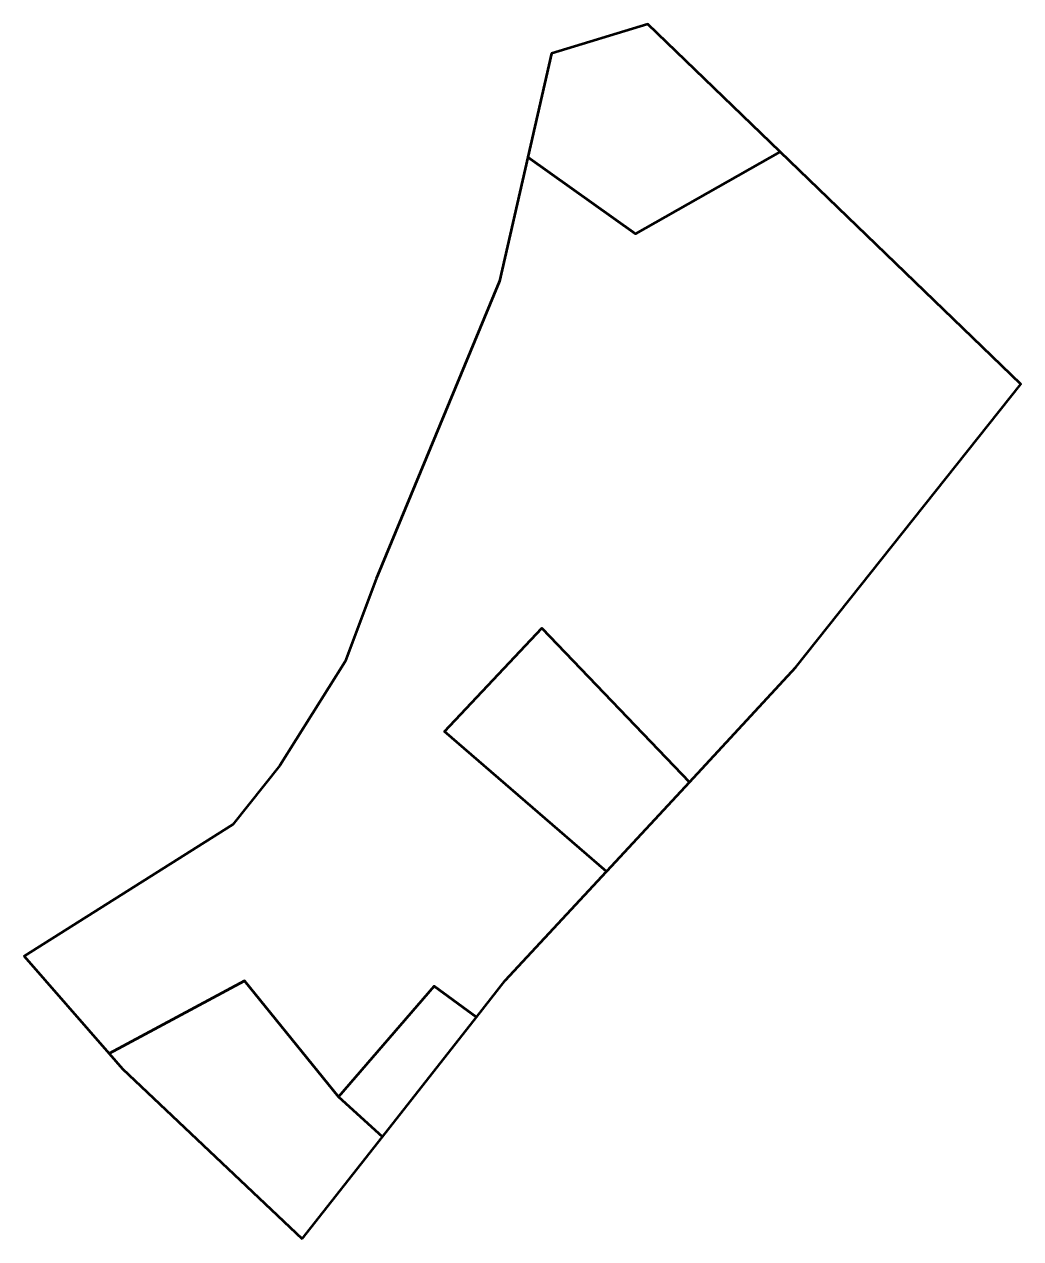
# Model space of a CAD drawing. Header units: metres. Extents: x 807472 to 807615, y 9157414 to 9157587.
import ezdxf

# ---------------------------------------------------------------- set-up
doc = ezdxf.new("R2010")
doc.units = ezdxf.units.M
doc.header["$MEASUREMENT"] = 0
doc.layers.add('2868-21088', color=1, linetype='Continuous')

msp = doc.modelspace()

# ---------------------------------------------------------------- linework, layer by layer
at = {"layer": '2868-21088', "color": 3, "lineweight": 53, "true_color": 0x00ff00}
msp.add_lwpolyline([(807544.06, 9157568.11), (807559.46, 9157557.14), (807580.16, 9157568.86), (807561.25, 9157587.11), (807547.44, 9157582.94)], close=True, dxfattribs=at)
at = {"layer": '2868-21088', "color": 1, "lineweight": 53, "true_color": 0xff0000}
msp.add_lwpolyline([(807503.54, 9157450.4), (807516.99, 9157433.83), (807530.69, 9157449.62), (807536.74, 9157445.21), (807540.84, 9157450.43), (807555.33, 9157466.04), (807532.16, 9157486.05), (807546.07, 9157500.79), (807567.17, 9157478.8), (807582.4, 9157495.23), (807614.55, 9157535.69), (807580.16, 9157568.86), (807559.46, 9157557.14), (807544.06, 9157568.11), (807540.02, 9157550.4), (807522.39, 9157507.85), (807517.96, 9157496.02), (807508.62, 9157481.19), (807501.87, 9157472.73), (807472.07, 9157453.91), (807484.22, 9157439.99)], close=True, dxfattribs=at)
at = {"layer": '2868-21088', "color": 254, "lineweight": 53, "true_color": 0xcccccc}
msp.add_lwpolyline([(807567.17, 9157478.8), (807555.33, 9157466.04), (807532.16, 9157486.05), (807546.07, 9157500.79)], close=True, dxfattribs=at)
at = {"layer": '2868-21088', "color": 40, "lineweight": 53, "true_color": 0xffbb00}
msp.add_lwpolyline([(807511.83, 9157413.54), (807523.27, 9157428.09), (807516.99, 9157433.83), (807503.54, 9157450.4), (807484.22, 9157439.99), (807486.12, 9157437.81)], close=True, dxfattribs=at)
at = {"layer": '2868-21088', "color": 131, "lineweight": 53, "true_color": 0xbbffff}
msp.add_lwpolyline([(807536.74, 9157445.21), (807530.69, 9157449.62), (807516.99, 9157433.83), (807523.27, 9157428.09)], close=True, dxfattribs=at)

doc.saveas('drawing.dxf')
